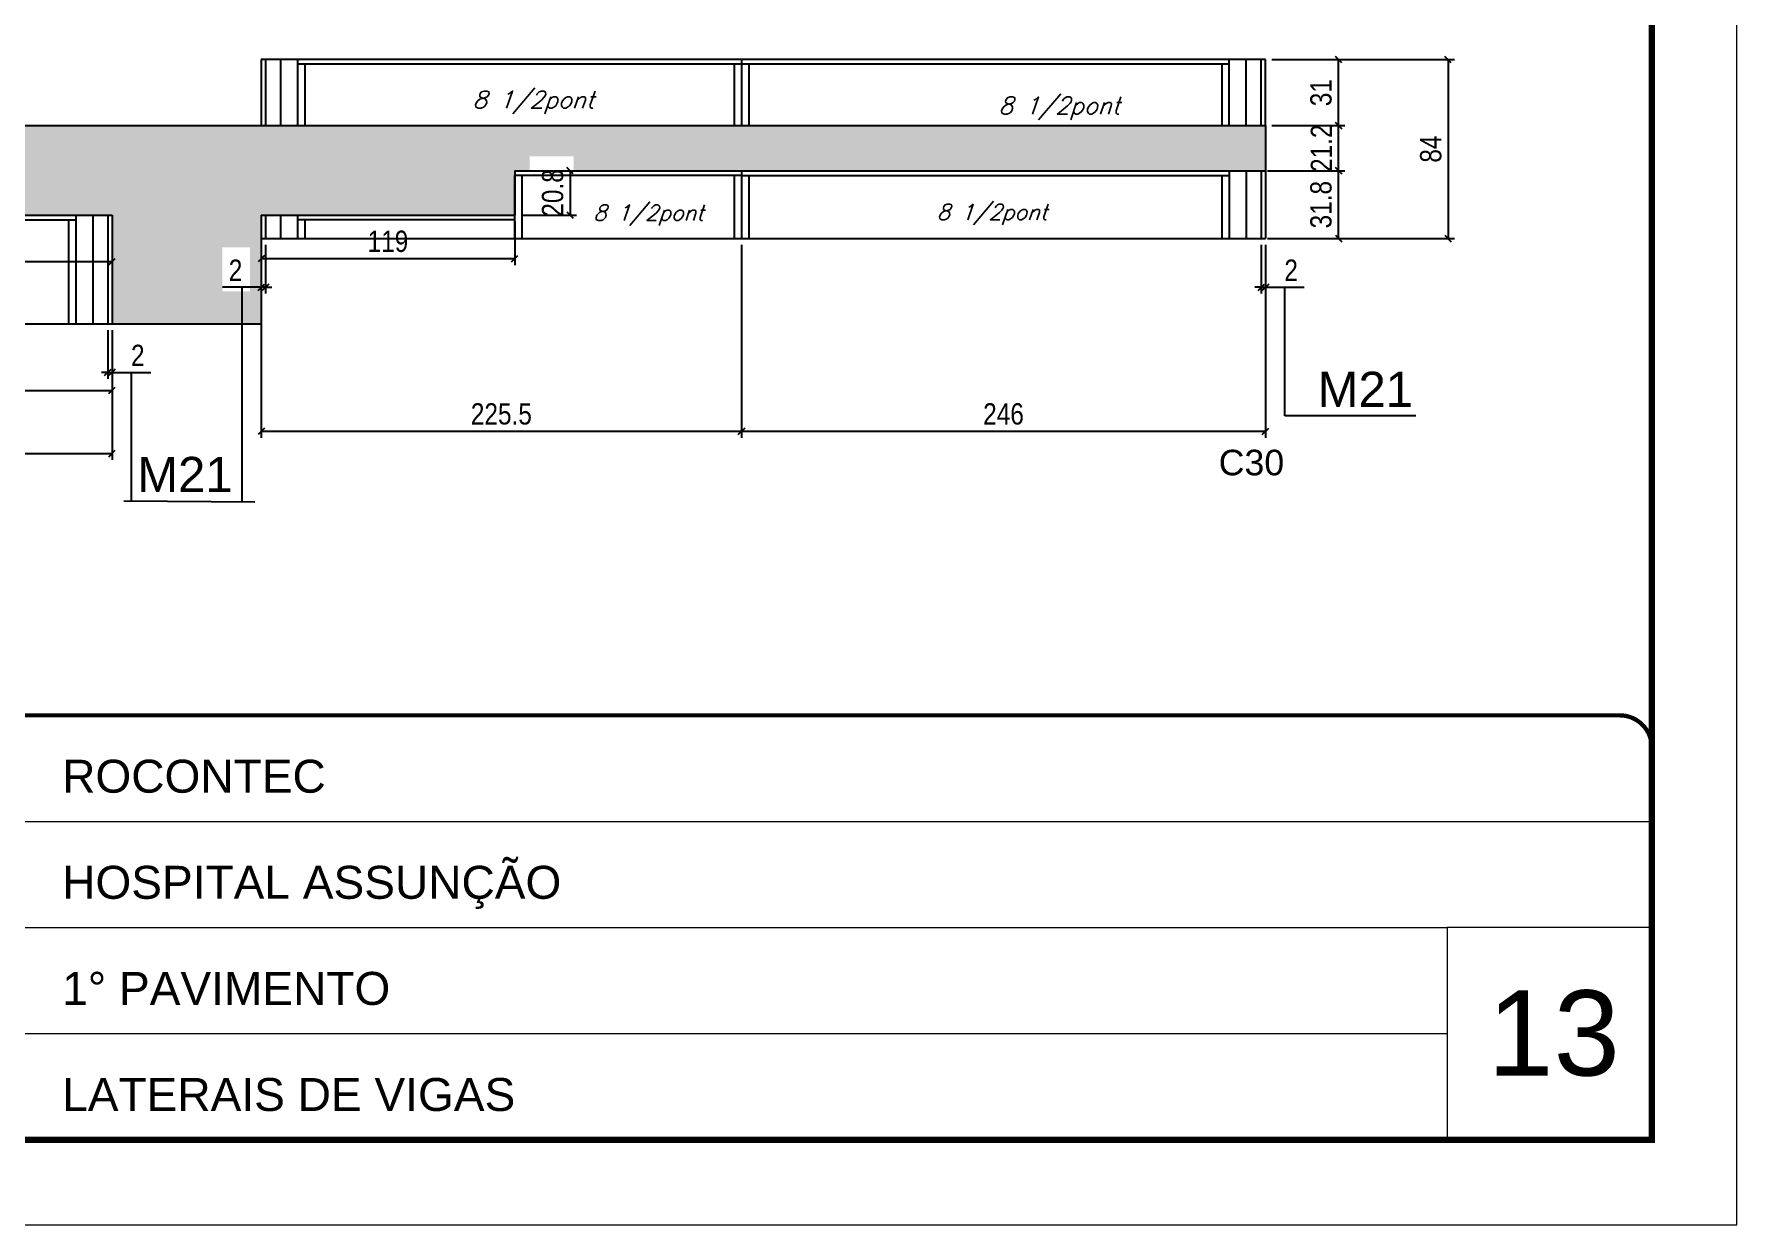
# Model space of a CAD drawing. Extents: x 137137 to 143418, y 10464 to 34486.
# Drawn here: x 137823 to 138622, y 29990 to 30549 of the extents above; entities that cross this region are included whole.
import ezdxf

# ---------------------------------------------------------------- set-up
doc = ezdxf.new("R2010")
doc.units = 0
doc.linetypes.add('CONTINUO', pattern=[0])
doc.linetypes.add('DASHED', pattern=[0.75, 0.5, -0.25])
for name, color, linetype in [('5', 5, 'Continuous'), ('COTA', 241, 'Continuous'), ('NOMENCLATURA', 7, 'Continuous'), ('Painéis', 200, 'Continuous'), ('SARR_2.2x7', 40, 'Continuous'), ('SARR_3.5x7', 81, 'Continuous'), ('texto', 7, 'Continuous')]:
    doc.layers.add(name, color=color, linetype=linetype)
for name, color, linetype, lineweight in [('CARIMBO', 255, 'Continuous', 9), ('Folhas', 255, 'Continuous', 9), ('SARRAFO DE PRESSAO', 251, 'DASHED', 9)]:
    doc.layers.add(name, color=color, linetype=linetype, lineweight=lineweight)
doc.styles.add('ARIAL', font='arial.ttf')
doc.styles.add('COTA TECNICA', font='techl___.ttf', dxfattribs={"height": 10})
doc.styles.add('Romans', font='romans.shx')
doc.styles.get("Standard").update_dxf_attribs({"font": 'arial.ttf'})
doc.dimstyles.new('PAINEL', dxfattribs={"dimtxt": 10, "dimasz": 3, "dimexe": 3, "dimexo": 3, "dimgap": 3, "dimtad": 1, "dimdec": 1, "dimzin": 12, "dimdsep": 46, "dimtxsty": 'COTA TECNICA', "dimblk1": 'OBLIQUE', "dimblk2": 'OBLIQUE', "dimsah": 1, "dimcen": 0.9, "dimclrd": 4, "dimclre": 4, "dimclrt": 240, "dimadec": 1, "dimazin": 3, "dimtfac": 1, "dimtdec": 1, "dimtmove": 0, "dimatfit": 3, "dimfxl": 1, "dimtolj": 1, "dimtzin": 12, "dimarcsym": 0})

# ---------------------------------------------------------------- blocks, each defined once
blk = doc.blocks.new('9999999999')
at = {"color": 30, "linetype": 'CONTINUO'}
for p, q in [((98564.56, 34379.64), (99583.98, 34379.64)), ((98564.56, 34329.83), (99487.98, 34329.83)), ((99583.98, 34329.83), (99487.98, 34329.83)), ((99487.98, 34329.83), (99487.98, 34230.21)), ((98564.56, 34280.02), (99487.98, 34280.02))]:
    blk.add_line(p, q, dxfattribs=at)
at = {"color": 30, "linetype": 'CONTINUO', "const_width": 2}
blk.add_lwpolyline([(99583.98, 34230.21), (99583.98, 34414.45, 0.414214), (99568.98, 34429.45), (98228.98, 34429.45, 0.414214), (98213.98, 34414.45), (98213.98, 34245.21, 0.414214), (98228.98, 34230.21), (99583.98, 34230.21)], format="xyb", dxfattribs=at)
at = {"layer": 'Folhas'}
blk.add_lwpolyline([(98138.98, 34190.21), (99623.98, 34190.21), (99623.98, 35240.21), (98138.98, 35240.21)], close=True, dxfattribs=at)
at = {"layer": 'Folhas', "color": 30, "const_width": 3}
blk.add_lwpolyline([(98213.98, 34230.21), (99583.98, 34230.21), (99583.98, 35200.21), (98213.98, 35200.21)], close=True, dxfattribs=at)
at = {"color": 7, "linetype": 'Continuous', "ltscale": 5, "style": 'ARIAL'}
for s, height, p in [('ROCONTEC', 15.483, (98837.68, 34393.13)), ('HOSPITAL ASSUNÇÃO', 15.4829, (98837.68, 34343.32)), ('1° PAVIMENTO', 15.4829, (98837.68, 34293.51)), ('LATERAIS DE VIGAS', 15.4829, (98837.68, 34243.7))]:
    blk.add_text(s, height=height, dxfattribs=at).set_placement(p)
blk = doc.blocks.new('_Oblique')
at = {"color": 0, "linetype": 'ByBlock', "lineweight": -2}
blk.add_line((-0.5, -0.5), (0.5, 0.5), dxfattribs=at)
blk = doc.blocks.new('*D21')
at = {"layer": 'COTA', "color": 4, "lineweight": -2, "ltscale": 25, "transparency": 16777216}
for p, q in [((137857.44, 30410.17), (137857.44, 30387.3)), ((137859.44, 30410.17), (137859.44, 30387.3)), ((137857.44, 30390.3), (137854.44, 30390.3)), ((137857.44, 30390.3), (137859.44, 30390.3)), ((137859.44, 30390.3), (137877.55, 30390.3))]:
    blk.add_line(p, q, dxfattribs=at)
at = {"layer": 'Defpoints', "color": 0, "ltscale": 25, "transparency": 16777216}
for p in [(137857.44, 30413.17), (137859.44, 30413.17), (137859.44, 30390.3)]:
    blk.add_point(p, dxfattribs=at)
at = {"layer": 'COTA', "color": 4, "lineweight": -2, "ltscale": 25, "transparency": 16777216, "xscale": 3, "yscale": 3, "zscale": 3}
blk.add_blockref('_Oblique', (137857.44, 30390.3), dxfattribs=at)
at = {"layer": 'COTA', "color": 4, "lineweight": -2, "ltscale": 25, "transparency": 16777216, "xscale": 3, "yscale": 3, "zscale": 3, "rotation": 180}
blk.add_blockref('_Oblique', (137859.44, 30390.3), dxfattribs=at)
at = {"layer": 'COTA', "color": 240, "ltscale": 25, "transparency": 16777216, "insert": (137871.5, 30398.3), "char_height": 10, "attachment_point": 5, "style": 'COTA TECNICA'}
blk.add_mtext('\\A1;2', dxfattribs=at)
blk = doc.blocks.new('*D22')
at = {"layer": 'COTA', "color": 4, "lineweight": -2, "ltscale": 25, "transparency": 16777216}
for p, q in [((137929.44, 30450.17), (137929.44, 30427.3)), ((137931.44, 30450.17), (137931.44, 30427.3)), ((137929.44, 30430.3), (137911.33, 30430.3)), ((137931.44, 30430.3), (137929.44, 30430.3)), ((137931.44, 30430.3), (137934.44, 30430.3))]:
    blk.add_line(p, q, dxfattribs=at)
at = {"layer": 'Defpoints', "color": 0, "ltscale": 25, "transparency": 16777216}
for p in [(137929.44, 30453.17), (137931.44, 30453.17), (137929.44, 30430.3)]:
    blk.add_point(p, dxfattribs=at)
at = {"layer": 'COTA', "color": 4, "lineweight": -2, "ltscale": 25, "transparency": 16777216, "xscale": 3, "yscale": 3, "zscale": 3}
blk.add_blockref('_Oblique', (137929.44, 30430.3), dxfattribs=at)
at = {"layer": 'COTA', "color": 4, "lineweight": -2, "ltscale": 25, "transparency": 16777216, "xscale": 3, "yscale": 3, "zscale": 3, "rotation": 180}
blk.add_blockref('_Oblique', (137931.44, 30430.3), dxfattribs=at)
at = {"layer": 'COTA', "color": 240, "ltscale": 25, "transparency": 16777216, "insert": (137917.39, 30438.3), "char_height": 10, "attachment_point": 5, "style": 'COTA TECNICA'}
blk.add_mtext('\\A1;2', dxfattribs=at)
blk = doc.blocks.new('*D23')
at = {"layer": 'COTA', "color": 4, "lineweight": -2, "ltscale": 25, "transparency": 16777216}
for p, q in [((138398.94, 30450.17), (138398.94, 30427.3)), ((138400.94, 30450.17), (138400.94, 30427.3)), ((138398.94, 30430.3), (138395.94, 30430.3)), ((138398.94, 30430.3), (138400.94, 30430.3)), ((138400.94, 30430.3), (138419.05, 30430.3))]:
    blk.add_line(p, q, dxfattribs=at)
at = {"layer": 'Defpoints', "color": 0, "ltscale": 25, "transparency": 16777216}
for p in [(138398.94, 30453.17), (138400.94, 30453.17), (138400.94, 30430.3)]:
    blk.add_point(p, dxfattribs=at)
at = {"layer": 'COTA', "color": 4, "lineweight": -2, "ltscale": 25, "transparency": 16777216, "xscale": 3, "yscale": 3, "zscale": 3}
blk.add_blockref('_Oblique', (138398.94, 30430.3), dxfattribs=at)
at = {"layer": 'COTA', "color": 4, "lineweight": -2, "ltscale": 25, "transparency": 16777216, "xscale": 3, "yscale": 3, "zscale": 3, "rotation": 180}
blk.add_blockref('_Oblique', (138400.94, 30430.3), dxfattribs=at)
at = {"layer": 'COTA', "color": 240, "ltscale": 25, "transparency": 16777216, "insert": (138412.99, 30438.3), "char_height": 10, "attachment_point": 5, "style": 'COTA TECNICA'}
blk.add_mtext('\\A1;2', dxfattribs=at)
blk = doc.blocks.new('*D24')
at = {"layer": 'COTA', "color": 4, "lineweight": -2, "ltscale": 25, "transparency": 16777216}
for p, q in [((137598.97, 30410.17), (137598.97, 30349.25)), ((137859.44, 30410.17), (137859.44, 30349.25)), ((137598.97, 30352.25), (137859.44, 30352.25))]:
    blk.add_line(p, q, dxfattribs=at)
at = {"layer": 'Defpoints', "color": 0, "ltscale": 25, "transparency": 16777216}
for p in [(137598.97, 30413.17), (137859.44, 30413.17), (137859.44, 30352.25)]:
    blk.add_point(p, dxfattribs=at)
at = {"layer": 'COTA', "color": 4, "lineweight": -2, "ltscale": 25, "transparency": 16777216, "xscale": 3, "yscale": 3, "zscale": 3, "rotation": 180}
blk.add_blockref('_Oblique', (137598.97, 30352.25), dxfattribs=at)
at = {"layer": 'COTA', "color": 4, "lineweight": -2, "ltscale": 25, "transparency": 16777216, "xscale": 3, "yscale": 3, "zscale": 3}
blk.add_blockref('_Oblique', (137859.44, 30352.25), dxfattribs=at)
at = {"layer": 'COTA', "color": 240, "ltscale": 25, "transparency": 16777216, "insert": (137729.2, 30360.36), "char_height": 10, "attachment_point": 5, "style": 'COTA TECNICA'}
blk.add_mtext('\\A1;260.5', dxfattribs=at)
blk = doc.blocks.new('*D26')
at = {"layer": 'COTA', "color": 4, "lineweight": -2, "ltscale": 25, "transparency": 16777216}
for p, q in [((137720.97, 30410.17), (137720.97, 30378.85)), ((137859.44, 30410.17), (137859.44, 30378.85)), ((137720.97, 30381.85), (137859.44, 30381.85))]:
    blk.add_line(p, q, dxfattribs=at)
at = {"layer": 'Defpoints', "color": 0, "ltscale": 25, "transparency": 16777216}
for p in [(137720.97, 30413.17), (137859.44, 30413.17), (137859.44, 30381.85)]:
    blk.add_point(p, dxfattribs=at)
at = {"layer": 'COTA', "color": 4, "lineweight": -2, "ltscale": 25, "transparency": 16777216, "xscale": 3, "yscale": 3, "zscale": 3, "rotation": 180}
blk.add_blockref('_Oblique', (137720.97, 30381.85), dxfattribs=at)
at = {"layer": 'COTA', "color": 4, "lineweight": -2, "ltscale": 25, "transparency": 16777216, "xscale": 3, "yscale": 3, "zscale": 3}
blk.add_blockref('_Oblique', (137859.44, 30381.85), dxfattribs=at)
at = {"layer": 'COTA', "color": 240, "ltscale": 25, "transparency": 16777216, "insert": (137790.2, 30390.09), "char_height": 10, "attachment_point": 5, "style": 'COTA TECNICA'}
blk.add_mtext('\\A1;138.5', dxfattribs=at)
blk = doc.blocks.new('*D27')
at = {"layer": 'COTA', "color": 4, "lineweight": -2, "ltscale": 25, "transparency": 16777216}
for p, q in [((138154.94, 30450.17), (138154.94, 30359.67)), ((138400.94, 30450.17), (138400.94, 30359.67)), ((138154.94, 30362.67), (138400.94, 30362.67))]:
    blk.add_line(p, q, dxfattribs=at)
at = {"layer": 'Defpoints', "color": 0, "ltscale": 25, "transparency": 16777216}
for p in [(138154.94, 30453.17), (138400.94, 30453.17), (138400.94, 30362.67)]:
    blk.add_point(p, dxfattribs=at)
at = {"layer": 'COTA', "color": 4, "lineweight": -2, "ltscale": 25, "transparency": 16777216, "xscale": 3, "yscale": 3, "zscale": 3, "rotation": 180}
blk.add_blockref('_Oblique', (138154.94, 30362.67), dxfattribs=at)
at = {"layer": 'COTA', "color": 4, "lineweight": -2, "ltscale": 25, "transparency": 16777216, "xscale": 3, "yscale": 3, "zscale": 3}
blk.add_blockref('_Oblique', (138400.94, 30362.67), dxfattribs=at)
at = {"layer": 'COTA', "color": 240, "ltscale": 25, "transparency": 16777216, "insert": (138277.94, 30370.77), "char_height": 10, "attachment_point": 5, "style": 'COTA TECNICA'}
blk.add_mtext('\\A1;246', dxfattribs=at)
blk = doc.blocks.new('*D28')
at = {"layer": 'COTA', "color": 4, "lineweight": -2, "ltscale": 25, "transparency": 16777216}
for p, q in [((137929.44, 30450.17), (137929.44, 30359.67)), ((138154.94, 30450.17), (138154.94, 30359.67)), ((137929.44, 30362.67), (138154.94, 30362.67))]:
    blk.add_line(p, q, dxfattribs=at)
at = {"layer": 'Defpoints', "color": 0, "ltscale": 25, "transparency": 16777216}
for p in [(137929.44, 30453.17), (138154.94, 30453.17), (138154.94, 30362.67)]:
    blk.add_point(p, dxfattribs=at)
at = {"layer": 'COTA', "color": 4, "lineweight": -2, "ltscale": 25, "transparency": 16777216, "xscale": 3, "yscale": 3, "zscale": 3, "rotation": 180}
blk.add_blockref('_Oblique', (137929.44, 30362.67), dxfattribs=at)
at = {"layer": 'COTA', "color": 4, "lineweight": -2, "ltscale": 25, "transparency": 16777216, "xscale": 3, "yscale": 3, "zscale": 3}
blk.add_blockref('_Oblique', (138154.94, 30362.67), dxfattribs=at)
at = {"layer": 'COTA', "color": 240, "ltscale": 25, "transparency": 16777216, "insert": (138042.19, 30370.78), "char_height": 10, "attachment_point": 5, "style": 'COTA TECNICA'}
blk.add_mtext('\\A1;225.5', dxfattribs=at)
blk = doc.blocks.new('*D31')
at = {"layer": 'COTA', "color": 4, "lineweight": -2, "ltscale": 25, "transparency": 16777216}
for p, q in [((138401.94, 30484.97), (138438.27, 30484.97)), ((138435.27, 30453.17), (138435.27, 30484.97)), ((138401.94, 30453.17), (138438.27, 30453.17))]:
    blk.add_line(p, q, dxfattribs=at)
at = {"layer": 'Defpoints', "color": 0, "ltscale": 25, "transparency": 16777216}
for p in [(138398.94, 30484.97), (138435.27, 30484.97), (138398.94, 30453.17)]:
    blk.add_point(p, dxfattribs=at)
at = {"layer": 'COTA', "color": 4, "lineweight": -2, "ltscale": 25, "transparency": 16777216, "xscale": 3, "yscale": 3, "zscale": 3}
for p, rotation in [((138435.27, 30484.97), 90), ((138435.27, 30453.17), 270)]:
    blk.add_blockref('_Oblique', p, dxfattribs=dict(at, rotation=rotation))
at = {"layer": 'COTA', "color": 240, "ltscale": 25, "transparency": 16777216, "insert": (138427.03, 30469.07), "char_height": 10, "attachment_point": 5, "rotation": 90, "style": 'COTA TECNICA'}
blk.add_mtext('\\A1;31.8', dxfattribs=at)
blk = doc.blocks.new('*D32')
at = {"layer": 'COTA', "color": 4, "lineweight": -2, "ltscale": 25, "transparency": 16777216}
for p, q in [((137929.44, 30461.17), (137929.44, 30440.72)), ((138048.44, 30461.17), (138048.44, 30440.72)), ((137929.44, 30443.72), (138048.44, 30443.72))]:
    blk.add_line(p, q, dxfattribs=at)
at = {"layer": 'Defpoints', "color": 0, "ltscale": 25, "transparency": 16777216}
for p in [(137929.44, 30464.17), (138048.44, 30464.17), (138048.44, 30443.72)]:
    blk.add_point(p, dxfattribs=at)
at = {"layer": 'COTA', "color": 4, "lineweight": -2, "ltscale": 25, "transparency": 16777216, "xscale": 3, "yscale": 3, "zscale": 3, "rotation": 180}
blk.add_blockref('_Oblique', (137929.44, 30443.72), dxfattribs=at)
at = {"layer": 'COTA', "color": 4, "lineweight": -2, "ltscale": 25, "transparency": 16777216, "xscale": 3, "yscale": 3, "zscale": 3}
blk.add_blockref('_Oblique', (138048.44, 30443.72), dxfattribs=at)
at = {"layer": 'COTA', "color": 240, "ltscale": 25, "transparency": 16777216, "insert": (137988.94, 30451.81), "char_height": 10, "attachment_point": 5, "style": 'COTA TECNICA'}
blk.add_mtext('\\A1;119', dxfattribs=at)
blk = doc.blocks.new('*D33')
at = {"layer": 'COTA', "color": 4, "lineweight": -2, "ltscale": 25, "transparency": 16777216}
for p, q in [((138051.44, 30484.97), (138077.42, 30484.97)), ((138074.42, 30484.97), (138074.42, 30464.17)), ((138051.44, 30464.17), (138077.42, 30464.17))]:
    blk.add_line(p, q, dxfattribs=at)
at = {"layer": 'Defpoints', "color": 0, "ltscale": 25, "transparency": 16777216}
for p in [(138048.44, 30484.97), (138048.44, 30464.17), (138074.42, 30464.17)]:
    blk.add_point(p, dxfattribs=at)
at = {"layer": 'COTA', "color": 4, "lineweight": -2, "ltscale": 25, "transparency": 16777216, "xscale": 3, "yscale": 3, "zscale": 3}
for p, rotation in [((138074.42, 30484.97), 90), ((138074.42, 30464.17), 270)]:
    blk.add_blockref('_Oblique', p, dxfattribs=dict(at, rotation=rotation))
at = {"layer": 'COTA', "color": 240, "ltscale": 25, "transparency": 16777216, "insert": (138066.29, 30474.57), "char_height": 10, "attachment_point": 5, "rotation": 90, "style": 'COTA TECNICA'}
blk.add_mtext('\\A1;20.8', dxfattribs=at)
blk = doc.blocks.new('*D35')
at = {"layer": 'COTA', "color": 4, "lineweight": -2, "ltscale": 25, "transparency": 16777216}
for p, q in [((137740.44, 30461.17), (137740.44, 30439.31)), ((137859.44, 30461.17), (137859.44, 30439.31)), ((137740.44, 30442.31), (137859.44, 30442.31))]:
    blk.add_line(p, q, dxfattribs=at)
at = {"layer": 'Defpoints', "color": 0, "ltscale": 25, "transparency": 16777216}
for p in [(137740.44, 30464.17), (137859.44, 30464.17), (137859.44, 30442.31)]:
    blk.add_point(p, dxfattribs=at)
at = {"layer": 'COTA', "color": 4, "lineweight": -2, "ltscale": 25, "transparency": 16777216, "xscale": 3, "yscale": 3, "zscale": 3, "rotation": 180}
blk.add_blockref('_Oblique', (137740.44, 30442.31), dxfattribs=at)
at = {"layer": 'COTA', "color": 4, "lineweight": -2, "ltscale": 25, "transparency": 16777216, "xscale": 3, "yscale": 3, "zscale": 3}
blk.add_blockref('_Oblique', (137859.44, 30442.31), dxfattribs=at)
at = {"layer": 'COTA', "color": 240, "ltscale": 25, "transparency": 16777216, "insert": (137799.94, 30450.4), "char_height": 10, "attachment_point": 5, "style": 'COTA TECNICA'}
blk.add_mtext('\\A1;119', dxfattribs=at)
blk = doc.blocks.new('*D1842')
at = {"layer": 'COTA', "color": 4, "lineweight": -2, "ltscale": 25, "transparency": 16777216}
for p, q in [((138403.94, 30537.17), (138438.27, 30537.17)), ((138435.27, 30506.17), (138435.27, 30537.17)), ((138403.94, 30506.17), (138438.27, 30506.17))]:
    blk.add_line(p, q, dxfattribs=at)
at = {"layer": 'Defpoints', "color": 0, "ltscale": 25, "transparency": 16777216}
for p in [(138400.94, 30537.17), (138435.27, 30537.17), (138400.94, 30506.17)]:
    blk.add_point(p, dxfattribs=at)
at = {"layer": 'COTA', "color": 4, "lineweight": -2, "ltscale": 25, "transparency": 16777216, "xscale": 3, "yscale": 3, "zscale": 3}
for p, rotation in [((138435.27, 30537.17), 90), ((138435.27, 30506.17), 270)]:
    blk.add_blockref('_Oblique', p, dxfattribs=dict(at, rotation=rotation))
at = {"layer": 'COTA', "color": 240, "ltscale": 25, "transparency": 16777216, "insert": (138427.05, 30521.67), "char_height": 10, "attachment_point": 5, "rotation": 90, "style": 'COTA TECNICA'}
blk.add_mtext('\\A1;31', dxfattribs=at)
blk = doc.blocks.new('*D1843')
at = {"layer": 'COTA', "color": 4, "lineweight": -2, "ltscale": 25, "transparency": 16777216}
for p, q in [((138403.94, 30506.17), (138438.27, 30506.17)), ((138435.27, 30484.97), (138435.27, 30506.17)), ((138403.94, 30484.97), (138438.27, 30484.97))]:
    blk.add_line(p, q, dxfattribs=at)
at = {"layer": 'Defpoints', "color": 0, "ltscale": 25, "transparency": 16777216}
for p in [(138400.94, 30506.17), (138435.27, 30506.17), (138400.94, 30484.97)]:
    blk.add_point(p, dxfattribs=at)
at = {"layer": 'COTA', "color": 4, "lineweight": -2, "ltscale": 25, "transparency": 16777216, "xscale": 3, "yscale": 3, "zscale": 3}
for p, rotation in [((138435.27, 30506.17), 90), ((138435.27, 30484.97), 270)]:
    blk.add_blockref('_Oblique', p, dxfattribs=dict(at, rotation=rotation))
at = {"layer": 'COTA', "color": 240, "ltscale": 25, "transparency": 16777216, "insert": (138427.21, 30495.57), "char_height": 10, "attachment_point": 5, "rotation": 90, "style": 'COTA TECNICA'}
blk.add_mtext('\\A1;21.2', dxfattribs=at)
blk = doc.blocks.new('*D1844')
at = {"layer": 'COTA', "color": 4, "lineweight": -2, "ltscale": 25, "transparency": 16777216}
for p, q in [((138403.94, 30537.17), (138489.67, 30537.17)), ((138486.67, 30537.17), (138486.67, 30453.17)), ((138403.94, 30453.17), (138489.67, 30453.17))]:
    blk.add_line(p, q, dxfattribs=at)
at = {"layer": 'Defpoints', "color": 0, "ltscale": 25, "transparency": 16777216}
for p in [(138400.94, 30537.17), (138400.94, 30453.17), (138486.67, 30453.17)]:
    blk.add_point(p, dxfattribs=at)
at = {"layer": 'COTA', "color": 4, "lineweight": -2, "ltscale": 25, "transparency": 16777216, "xscale": 3, "yscale": 3, "zscale": 3}
for p, rotation in [((138486.67, 30537.17), 90), ((138486.67, 30453.17), 270)]:
    blk.add_blockref('_Oblique', p, dxfattribs=dict(at, rotation=rotation))
at = {"layer": 'COTA', "color": 240, "ltscale": 25, "transparency": 16777216, "insert": (138478.58, 30495.17), "char_height": 10, "attachment_point": 5, "rotation": 90, "style": 'COTA TECNICA'}
blk.add_mtext('\\A1;84', dxfattribs=at)

msp = doc.modelspace()

# ---------------------------------------------------------------- hatches: boundary and pattern name
at = {"layer": 'COTA', "linetype": 'ByBlock'}
h = msp.add_hatch(dxfattribs=at)
h.set_pattern_fill('AR-CONC', color=256, scale=0.03)
h.paths.add_polyline_path([(138048.44, 30484.97), (138400.94, 30484.97), (138400.94, 30506.17), (138400.92, 30506.17), (137929.44, 30506.17), (137859.44, 30506.17), (137740.44, 30506.17), (137598.97, 30506.17), (137598.97, 30484.97), (137740.44, 30484.97), (137740.44, 30464.17), (137859.44, 30464.17), (137859.44, 30413.17), (137929.44, 30413.17), (137929.44, 30453.17), (137929.44, 30464.17), (138048.44, 30464.17)])
h.paths.add_polyline_path([(137911.14, 30428.37), (137924.13, 30428.37), (137924.13, 30448.96), (137911.14, 30448.96)], flags=16)
h.paths.add_polyline_path([(138076.12, 30484.97), (138076.12, 30491.79), (138055.53, 30491.79), (138055.53, 30484.97)], flags=16)
h.paths.add_polyline_path([(137717.53, 30484.97), (137717.53, 30491.79), (137696.95, 30491.79), (137696.95, 30484.97)], flags=17)

# ---------------------------------------------------------------- linework, layer by layer
for p, q in [((137740.44, 30506.17), (137859.44, 30506.17)), ((137859.44, 30506.17), (137929.44, 30506.17)), ((137929.44, 30506.17), (138400.94, 30506.17)), ((137929.44, 30453.17), (137929.44, 30413.17)), ((137859.44, 30413.17), (137929.44, 30413.17))]:
    msp.add_line(p, q, dxfattribs=at)
at = {"layer": 'NOMENCLATURA', "linetype": 'Continuous'}
for p, q in [((137920.39, 30430.3), (137920.39, 30329.63)), ((138409.99, 30369.96), (138409.99, 30430.3)), ((137868.5, 30329.96), (137868.5, 30390.3)), ((138471.48, 30369.96), (138409.99, 30369.96)), ((137864.88, 30329.96), (137926.37, 30329.59))]:
    msp.add_line(p, q, dxfattribs=at)
at = {"layer": 'Painéis', "ltscale": 25}
for p, q in [((138400.92, 30537.17), (137929.44, 30537.17)), ((137929.44, 30537.17), (137929.44, 30506.17)), ((137931.44, 30537.17), (137931.44, 30506.17)), ((138154.94, 30537.17), (138154.94, 30506.17)), ((138398.92, 30506.17), (138398.92, 30537.17)), ((138400.92, 30506.17), (138400.92, 30537.17)), ((137929.44, 30506.17), (138400.92, 30506.17)), ((138400.94, 30506.17), (138400.94, 30484.97))]:
    msp.add_line(p, q, dxfattribs=at)
at = {"layer": 'Painéis'}
for p, q in [((138048.44, 30484.97), (138400.94, 30484.97)), ((138048.44, 30484.97), (138048.44, 30464.17)), ((138154.94, 30484.97), (138154.94, 30453.17)), ((138398.94, 30484.97), (138398.94, 30453.17)), ((138400.94, 30484.97), (138400.94, 30453.17)), ((137740.44, 30464.17), (137859.44, 30464.17)), ((137857.44, 30464.17), (137857.44, 30413.17)), ((137859.44, 30464.17), (137859.44, 30413.17)), ((137929.44, 30464.17), (138048.44, 30464.17)), ((137929.44, 30464.17), (137929.44, 30453.17)), ((137931.44, 30464.17), (137931.44, 30453.17)), ((137929.44, 30453.17), (138048.44, 30453.17)), ((138048.44, 30453.17), (138400.94, 30453.17)), ((137598.97, 30413.17), (137859.44, 30413.17))]:
    msp.add_line(p, q, dxfattribs=at)
at = {"layer": 'SARR_2.2x7', "linetype": 'Continuous'}
for p, q in [((137938.44, 30537.17), (137938.44, 30506.17)), ((138154.94, 30534.97), (137946.44, 30534.97)), ((138383.92, 30534.97), (138154.94, 30534.97)), ((138391.92, 30506.17), (138391.92, 30537.17)), ((138391.94, 30484.97), (138391.94, 30453.17)), ((138154.94, 30482.77), (138048.44, 30482.77)), ((138154.94, 30482.77), (138383.94, 30482.77)), ((137740.44, 30461.97), (137842.44, 30461.97)), ((137850.44, 30464.17), (137850.44, 30413.17)), ((137938.44, 30464.17), (137938.44, 30453.17)), ((138048.44, 30461.97), (137946.44, 30461.97))]:
    msp.add_line(p, q, dxfattribs=at)
at = {"layer": 'SARR_3.5x7'}
for p, q in [((137946.44, 30537.17), (137946.44, 30506.17)), ((137949.94, 30534.97), (137949.94, 30506.17)), ((138151.44, 30534.97), (138151.44, 30506.17)), ((138158.44, 30534.97), (138158.44, 30506.17)), ((138380.42, 30534.97), (138380.42, 30506.17)), ((138383.92, 30506.17), (138383.92, 30537.17)), ((138383.94, 30484.97), (138383.94, 30453.17)), ((138048.44, 30453.17), (138048.44, 30482.77)), ((138051.94, 30453.17), (138051.94, 30482.77)), ((138151.44, 30482.77), (138151.44, 30453.17)), ((138158.44, 30482.77), (138158.44, 30453.17)), ((138380.44, 30482.77), (138380.44, 30453.17)), ((137838.94, 30461.97), (137838.94, 30413.17)), ((137842.44, 30464.17), (137842.44, 30413.17)), ((137946.44, 30464.17), (137946.44, 30453.17)), ((137949.94, 30461.97), (137949.94, 30453.17))]:
    msp.add_line(p, q, dxfattribs=at)

# ---------------------------------------------------------------- block references
at = {"layer": 'SARRAFO DE PRESSAO', "color": 6, "linetype": 'ByBlock'}
msp.add_blockref('9999999999', (38998.31, -4200.15), dxfattribs=at)

# ---------------------------------------------------------------- texts
at = {"layer": '5', "linetype": 'Continuous'}
msp.add_text('C30', height=12, rotation=0.00004, dxfattribs=at).set_placement((138378.97, 30342))
at = {"layer": 'CARIMBO', "style": 'ARIAL'}
msp.add_text('13', height=40, dxfattribs=at).set_placement((138505.15, 30060.19))
at = {"layer": 'NOMENCLATURA', "linetype": 'Continuous'}
msp.add_text('M21', height=16.5, rotation=0, dxfattribs=at).set_placement((138425.39, 30374.15))
msp.add_text('M21', height=16.5, dxfattribs=at).set_placement((137871.19, 30334.15))
at = {"layer": 'texto', "color": 2, "attachment_point": 5, "style": 'Romans'}
for insert, char_height in [((138057.19, 30517.06), 8), ((138304.11, 30514.29), 8), ((138111.28, 30464.09), 7.2737), ((138272.57, 30464.42), 7.2737)]:
    msp.add_mtext('{\\Q19;\\C256;8 1/2pont}', dxfattribs=dict(at, insert=insert, char_height=char_height))

# ---------------------------------------------------------------- dimensions: what is measured, and where the dimension line sits
at = {"layer": 'COTA', "ltscale": 25}
for base, p1, p2, picture, middle in [((138435.27, 30537.17), (138400.94, 30506.17), (138400.94, 30537.17), '*D1842', (138427.05, 30521.67)), ((138486.67, 30453.17), (138400.94, 30537.17), (138400.94, 30453.17), '*D1844', (138478.58, 30495.17)), ((138435.27, 30484.97), (138398.94, 30453.17), (138398.94, 30484.97), '*D31', (138427.03, 30469.07))]:
    dim = msp.add_linear_dim(base=base, p1=p1, p2=p2, angle=90, dimstyle='PAINEL', dxfattribs=at)
    dim.commit()
    dim.dimension.update_dxf_attribs({"geometry": picture, "text_midpoint": middle})
for base, p1, p2, picture, middle in [((138435.27, 30506.17), (138400.94, 30484.97), (138400.94, 30506.17), '*D1843', (138435.27, 30495.57)), ((138074.42, 30464.17), (138048.44, 30484.97), (138048.44, 30464.17), '*D33', (138074.42, 30474.57))]:
    dim = msp.add_linear_dim(base=base, p1=p1, p2=p2, angle=90, dimstyle='PAINEL', dxfattribs=at)
    dim.commit()
    dim.dimension.update_dxf_attribs({"geometry": picture, "text_midpoint": middle, "dimtype": 160})
for base, p1, p2, picture, middle in [((137859.44, 30442.31), (137740.44, 30464.17), (137859.44, 30464.17), '*D35', (137799.94, 30450.4)), ((138048.44, 30443.72), (137929.44, 30464.17), (138048.44, 30464.17), '*D32', (137988.94, 30451.81)), ((137929.44, 30430.3), (137931.44, 30453.17), (137929.44, 30453.17), '*D22', (137917.39, 30438.3)), ((138154.94, 30362.67), (137929.44, 30453.17), (138154.94, 30453.17), '*D28', (138042.19, 30370.78)), ((138400.94, 30362.67), (138154.94, 30453.17), (138400.94, 30453.17), '*D27', (138277.94, 30370.77)), ((138400.94, 30430.3), (138398.94, 30453.17), (138400.94, 30453.17), '*D23', (138412.99, 30438.3)), ((137859.44, 30352.25), (137598.97, 30413.17), (137859.44, 30413.17), '*D24', (137729.2, 30360.36)), ((137859.44, 30390.3), (137857.44, 30413.17), (137859.44, 30413.17), '*D21', (137871.5, 30398.3))]:
    dim = msp.add_linear_dim(base=base, p1=p1, p2=p2, dimstyle='PAINEL', dxfattribs=at)
    dim.commit()
    dim.dimension.update_dxf_attribs({"geometry": picture, "text_midpoint": middle})
dim = msp.add_linear_dim(base=(137859.44, 30381.85), p1=(137720.97, 30413.17), p2=(137859.44, 30413.17), dimstyle='PAINEL', override={"dimtmove": 1}, dxfattribs=at)
dim.commit()
dim.dimension.update_dxf_attribs({"geometry": '*D26', "text_midpoint": (137790.2, 30390.09)})

doc.saveas('drawing.dxf')
